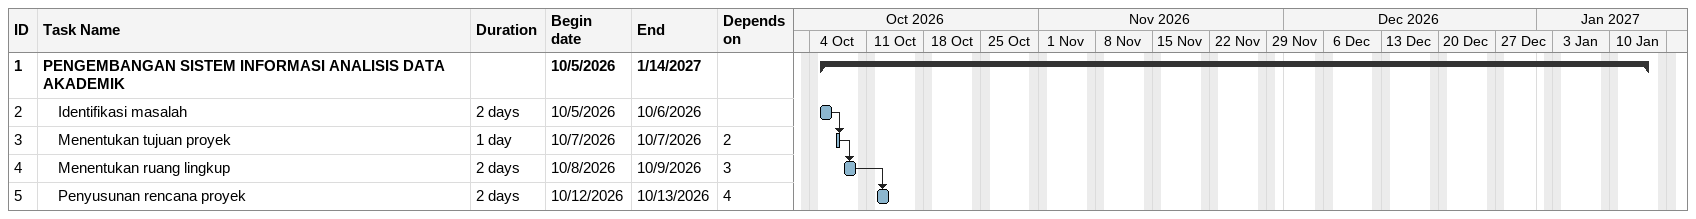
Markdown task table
| ID | Level | Task | Duration | Start | Finish | Predecessors |
|---|---|---|---|---|---|---|
| 1 | 1 | **PENGEMBANGAN SISTEM INFORMASI ANALISIS DATA AKADEMIK** |  | 2026-10-05 | 2027-01-14 |  |
| 2 | 2 | Identifikasi masalah | 2d | 2026-10-05 | 2026-10-06 |  |
| 3 | 2 | Menentukan tujuan proyek | 1d | 2026-10-07 | 2026-10-07 | 2 |
| 4 | 2 | Menentukan ruang lingkup | 2d | 2026-10-08 | 2026-10-09 | 3 |
| 5 | 2 | Penyusunan rencana proyek | 2d | 2026-10-12 | 2026-10-13 | 4 |
